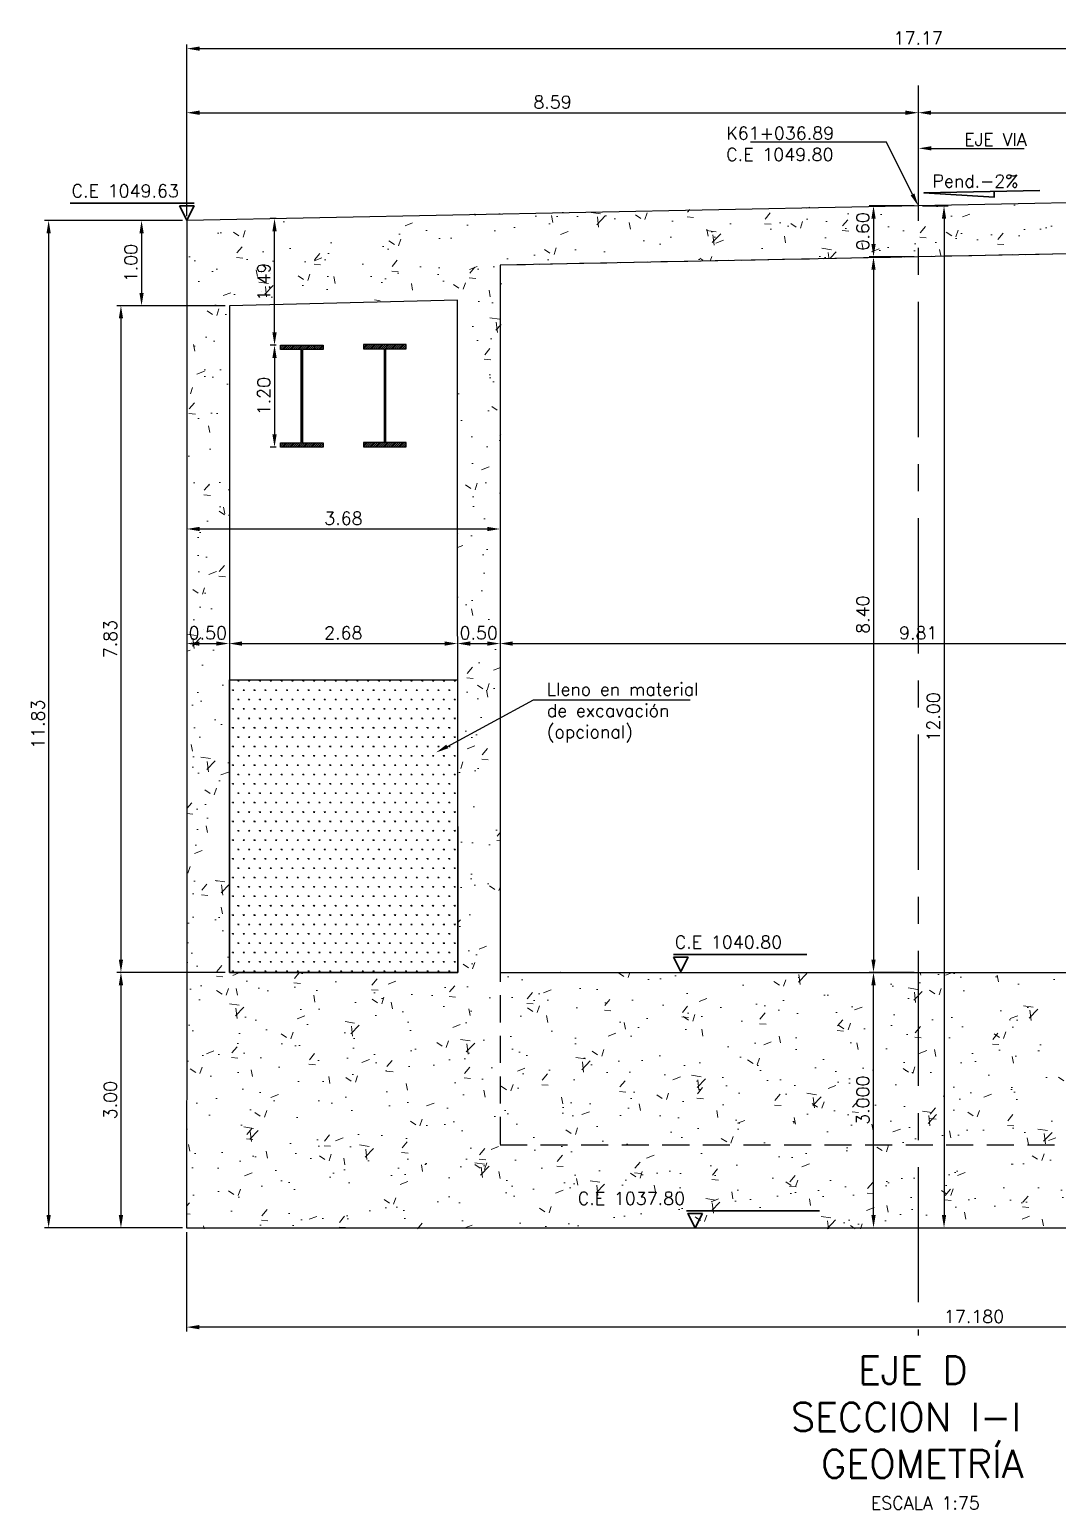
# Model space of a CAD drawing. Header units: metres. Extents: x 1080594 to 1081411, y 976871 to 977162.
# Drawn here: x 1081088.42 to 1081100.49, y 977059.51 to 977076.88 of the extents above; entities that cross this region are included whole.
import ezdxf
from ezdxf import colors
from ezdxf.entities.mleader import LeaderData, LeaderLine
from ezdxf.math import Vec2, Vec3

# ---------------------------------------------------------------- set-up
doc = ezdxf.new("R2010")
doc.units = ezdxf.units.M
doc.header["$LTSCALE"] = 25.4
doc.linetypes.add('CENTER', pattern=[2, 1.25, -0.25, 0.25, -0.25])
doc.linetypes.add('HIDDEN', pattern=[0.375, 0.25, -0.125])
for name, color, linetype in [('CONTRAPESO', 3, 'Continuous'), ('DIMCONTRAPESO', 1, 'Continuous'), ('EJE VIA', 10, 'CENTER'), ('PERFIL MET', 37, 'Continuous'), ('PROY', 9, 'HIDDEN'), ('REGL175', 7, 'Continuous'), ('SOLIDOS', 9, 'Continuous')]:
    doc.layers.add(name, color=color, linetype=linetype)
for name, color, linetype, lineweight in [('COTA', 1, 'Continuous', 30), ('COTACIM', 20, 'Continuous', 5), ('SOLIDOREFCONT', 254, 'Continuous', 5)]:
    doc.layers.add(name, color=color, linetype=linetype, lineweight=lineweight)
doc.styles.add('romans', font='romans.shx')
doc.dimstyles.new('Copy 75', dxfattribs={"dimtxt": 0.15, "dimasz": 0.15, "dimexe": 0.05, "dimexo": 0.05, "dimgap": 0.05, "dimtad": 1, "dimzin": 0, "dimdsep": 46, "dimtxsty": 'romans', "dimcen": 0.002, "dimclrd": 1, "dimclre": 1, "dimclrt": 3, "dimadec": 4, "dimazin": 0, "dimtfac": 1, "dimtofl": 0, "dimtmove": 1, "dimatfit": 3, "dimfxl": 1, "dimtolj": 1, "dimtzin": 0, "dimarcsym": 1})

# ---------------------------------------------------------------- blocks, each defined once
blk = doc.blocks.new('*D723')
at = {"layer": 'COTA', "color": 1, "lineweight": -2, "transparency": 16777216}
for p, q in [((1081098.804037377, 977074.8120711164), (1081098.278559812, 977074.8120711164)), ((1081098.328559812, 977074.6620711164), (1081098.328559812, 977074.3637352969)), ((1081098.804039232, 977074.2137352969), (1081098.278559812, 977074.2137352969))]:
    blk.add_line(p, q, dxfattribs=at)
at = {"layer": 'COTA', "color": 1, "transparency": 16777216}
for points in [[(1081098.303559812, 977074.6620711164), (1081098.353559812, 977074.6620711164), (1081098.328559812, 977074.8120711164)], [(1081098.303559812, 977074.3637352969), (1081098.353559812, 977074.3637352969), (1081098.328559812, 977074.2137352969)]]:
    blk.add_solid(points, dxfattribs=at)
at = {"layer": 'Defpoints', "color": 0, "transparency": 16777216}
for p in [(1081098.854037378, 977074.8120711164), (1081098.328559812, 977074.2137352969), (1081098.854039232, 977074.2137352969)]:
    blk.add_point(p, dxfattribs=at)
at = {"layer": 'COTA', "color": 3, "transparency": 16777216, "insert": (1081098.203559812, 977074.5129032066), "char_height": 0.15, "attachment_point": 5, "rotation": 90, "style": 'romans'}
blk.add_mtext('\\A1;0.60', dxfattribs=at)
blk = doc.blocks.new('*D710')
at = {"layer": 'COTA', "color": 1, "lineweight": -2, "transparency": 16777216}
for p, q in [((1081090.267493849, 977074.6920711199), (1081090.267493849, 977076.7084104314)), ((1081090.417493849, 977076.6584104314), (1081107.290602751, 977076.6584104314)), ((1081107.440602751, 977075.0338024239), (1081107.440602751, 977076.7084104314))]:
    blk.add_line(p, q, dxfattribs=at)
at = {"layer": 'COTA', "color": 1, "transparency": 16777216}
for points in [[(1081090.417493849, 977076.6834104314), (1081090.417493849, 977076.6334104313), (1081090.267493849, 977076.6584104314)], [(1081107.290602751, 977076.6834104314), (1081107.290602751, 977076.6334104313), (1081107.440602751, 977076.6584104314)]]:
    blk.add_solid(points, dxfattribs=at)
at = {"layer": 'Defpoints', "color": 0, "transparency": 16777216}
for p in [(1081107.440602751, 977076.6584104314), (1081107.440602751, 977074.9838024238), (1081090.267493849, 977074.6420711199)]:
    blk.add_point(p, dxfattribs=at)
at = {"layer": 'COTA', "color": 3, "transparency": 16777216, "insert": (1081098.8540483, 977076.7834104314), "char_height": 0.15, "attachment_point": 5, "style": 'romans'}
blk.add_mtext('\\A1;17.17', dxfattribs=at)
blk = doc.blocks.new('*D711')
at = {"layer": 'COTA', "color": 1, "lineweight": -2, "transparency": 16777216}
blk.add_line((1081090.414162893, 977069.6729605334), (1081090.614184708, 977069.6729605334), dxfattribs=at)
at = {"layer": 'COTA', "color": 1, "transparency": 16777216}
for points in [[(1081090.414162893, 977069.6979605334), (1081090.414162893, 977069.6479605334), (1081090.264162893, 977069.6729605334)], [(1081090.614184708, 977069.6979605334), (1081090.614184708, 977069.6479605334), (1081090.764184708, 977069.6729605334)]]:
    blk.add_solid(points, dxfattribs=at)
at = {"layer": 'Defpoints', "color": 0, "transparency": 16777216}
for p in [(1081090.264162893, 977069.6729605334), (1081090.764184708, 977069.6729605334), (1081090.764184708, 977069.6729605334)]:
    blk.add_point(p, dxfattribs=at)
at = {"layer": 'COTA', "color": 3, "transparency": 16777216, "insert": (1081090.5141738, 977069.7979605334), "char_height": 0.15, "attachment_point": 5, "style": 'romans'}
blk.add_mtext('\\A1;0.50', dxfattribs=at)
blk = doc.blocks.new('*D712')
at = {"layer": 'COTA', "color": 1, "lineweight": -2, "transparency": 16777216}
for p, q in [((1081090.914184707, 977069.6729197558), (1081093.294149376, 977069.6729197558)), ((1081090.764184708, 977069.6229605334), (1081090.764184708, 977069.6229197558))]:
    blk.add_line(p, q, dxfattribs=at)
at = {"layer": 'COTA', "color": 1, "transparency": 16777216}
for points in [[(1081090.914184707, 977069.6979197558), (1081090.914184707, 977069.6479197558), (1081090.764184708, 977069.6729197558)], [(1081093.294149376, 977069.6979197558), (1081093.294149376, 977069.6479197558), (1081093.444149376, 977069.6729197558)]]:
    blk.add_solid(points, dxfattribs=at)
at = {"layer": 'Defpoints', "color": 0, "transparency": 16777216}
for p in [(1081090.764184708, 977069.6729605334), (1081093.444149376, 977069.6729197558), (1081093.444149376, 977069.6729197558)]:
    blk.add_point(p, dxfattribs=at)
at = {"layer": 'COTA', "color": 3, "transparency": 16777216, "insert": (1081092.104167042, 977069.7979197558), "char_height": 0.15, "attachment_point": 5, "style": 'romans'}
blk.add_mtext('\\A1;2.68', dxfattribs=at)
blk = doc.blocks.new('*D713')
at = {"layer": 'COTA', "color": 1, "lineweight": -2, "transparency": 16777216}
blk.add_line((1081093.594149376, 977069.6729197558), (1081093.794171191, 977069.6729197558), dxfattribs=at)
at = {"layer": 'COTA', "color": 1, "transparency": 16777216}
for points in [[(1081093.594149376, 977069.6979197558), (1081093.594149376, 977069.6479197558), (1081093.444149376, 977069.6729197558)], [(1081093.794171191, 977069.6979197558), (1081093.794171191, 977069.6479197558), (1081093.94417119, 977069.6729197558)]]:
    blk.add_solid(points, dxfattribs=at)
at = {"layer": 'Defpoints', "color": 0, "transparency": 16777216}
for p in [(1081093.444149376, 977069.6729197558), (1081093.94417119, 977069.6729197558), (1081093.94417119, 977069.6729197558)]:
    blk.add_point(p, dxfattribs=at)
at = {"layer": 'COTA', "color": 3, "transparency": 16777216, "insert": (1081093.694160283, 977069.7979197558), "char_height": 0.15, "attachment_point": 5, "style": 'romans'}
blk.add_mtext('\\A1;0.50', dxfattribs=at)
blk = doc.blocks.new('*D714')
at = {"layer": 'COTA', "color": 1, "lineweight": -2, "transparency": 16777216}
for p, q in [((1081094.09417119, 977069.6727954721), (1081103.614147855, 977069.6727954721)), ((1081093.94417119, 977069.6229197558), (1081093.94417119, 977069.622795472))]:
    blk.add_line(p, q, dxfattribs=at)
at = {"layer": 'COTA', "color": 1, "transparency": 16777216}
for points in [[(1081094.09417119, 977069.6977954721), (1081094.09417119, 977069.6477954721), (1081093.94417119, 977069.6727954721)], [(1081103.614147855, 977069.6977954721), (1081103.614147855, 977069.6477954721), (1081103.764147855, 977069.6727954721)]]:
    blk.add_solid(points, dxfattribs=at)
at = {"layer": 'Defpoints', "color": 0, "transparency": 16777216}
for p in [(1081093.94417119, 977069.6729197558), (1081103.764147855, 977069.6727954721), (1081103.764147855, 977069.6727954721)]:
    blk.add_point(p, dxfattribs=at)
at = {"layer": 'COTA', "color": 3, "transparency": 16777216, "insert": (1081098.854159523, 977069.7977954721), "char_height": 0.15, "attachment_point": 5, "style": 'romans'}
blk.add_mtext('\\A1;9.81', dxfattribs=at)
blk = doc.blocks.new('*D724')
at = {"layer": 'COTA', "color": 1, "lineweight": -2, "transparency": 16777216}
for p, q in [((1081090.264037377, 977062.7620196694), (1081090.264037377, 977061.5966017533)), ((1081107.444037377, 977062.7620196694), (1081107.444037377, 977061.5966017533)), ((1081107.294037377, 977061.6466017533), (1081090.414037377, 977061.6466017533))]:
    blk.add_line(p, q, dxfattribs=at)
at = {"layer": 'COTA', "color": 1, "transparency": 16777216}
for points in [[(1081090.414037377, 977061.6716017533), (1081090.414037377, 977061.6216017533), (1081090.264037377, 977061.6466017533)], [(1081107.294037377, 977061.6716017533), (1081107.294037377, 977061.6216017533), (1081107.444037377, 977061.6466017533)]]:
    blk.add_solid(points, dxfattribs=at)
at = {"layer": 'Defpoints', "color": 0, "transparency": 16777216}
for p in [(1081090.264037377, 977062.8120196695), (1081107.444037377, 977062.8120196695), (1081090.264037377, 977061.6466017533)]:
    blk.add_point(p, dxfattribs=at)
at = {"layer": 'COTA', "color": 3, "transparency": 16777216, "insert": (1081099.508934862, 977061.7716017533), "char_height": 0.15, "attachment_point": 5, "style": 'romans'}
blk.add_mtext('\\A1;17.180', dxfattribs=at)
blk = doc.blocks.new('*D718')
at = {"layer": 'Defpoints', "color": 0, "transparency": 16777216}
for p in [(1081098.854039232, 977075.9057991611), (1081098.854039232, 977075.9057991611), (1081090.267493849, 977074.6420711199)]:
    blk.add_point(p, dxfattribs=at)
at = {"layer": 'DIMCONTRAPESO', "color": 1, "lineweight": -2, "transparency": 16777216}
for p, q in [((1081090.267493849, 977074.6920711199), (1081090.267493849, 977075.9557991611)), ((1081090.417493849, 977075.9057991611), (1081098.704039232, 977075.9057991611))]:
    blk.add_line(p, q, dxfattribs=at)
at = {"layer": 'DIMCONTRAPESO', "color": 1, "transparency": 16777216}
for points in [[(1081090.417493849, 977075.9307991611), (1081090.417493849, 977075.880799161), (1081090.267493849, 977075.9057991611)], [(1081098.704039232, 977075.9307991611), (1081098.704039232, 977075.880799161), (1081098.854039232, 977075.9057991611)]]:
    blk.add_solid(points, dxfattribs=at)
at = {"layer": 'DIMCONTRAPESO', "color": 3, "transparency": 16777216, "insert": (1081094.560766541, 977076.0307991611), "char_height": 0.15, "attachment_point": 5, "style": 'romans'}
blk.add_mtext('\\A1;8.59', dxfattribs=at)
blk = doc.blocks.new('*D719')
at = {"layer": 'Defpoints', "color": 0, "transparency": 16777216}
for p in [(1081098.854039232, 977075.9057991611), (1081107.440602751, 977075.9057991611), (1081107.440602751, 977074.9838024238)]:
    blk.add_point(p, dxfattribs=at)
at = {"layer": 'DIMCONTRAPESO', "color": 1, "lineweight": -2, "transparency": 16777216}
for p, q in [((1081099.004039232, 977075.9057991611), (1081107.290602751, 977075.9057991611)), ((1081107.440602751, 977075.0338024239), (1081107.440602751, 977075.9557991611))]:
    blk.add_line(p, q, dxfattribs=at)
at = {"layer": 'DIMCONTRAPESO', "color": 1, "transparency": 16777216}
for points in [[(1081099.004039232, 977075.9307991611), (1081099.004039232, 977075.880799161), (1081098.854039232, 977075.9057991611)], [(1081107.290602751, 977075.9307991611), (1081107.290602751, 977075.880799161), (1081107.440602751, 977075.9057991611)]]:
    blk.add_solid(points, dxfattribs=at)
at = {"layer": 'DIMCONTRAPESO', "color": 3, "transparency": 16777216, "insert": (1081103.147320992, 977076.0307991611), "char_height": 0.15, "attachment_point": 5, "style": 'romans'}
blk.add_mtext('\\A1;8.59', dxfattribs=at)
blk = doc.blocks.new('*D721')
at = {"layer": 'COTA', "color": 1, "lineweight": -2, "transparency": 16777216}
for p, q in [((1081090.267497331, 977071.0656460415), (1081090.267497331, 977071.0683403681)), ((1081090.417497331, 977071.018340368), (1081093.794050286, 977071.018340368))]:
    blk.add_line(p, q, dxfattribs=at)
at = {"layer": 'COTA', "color": 1, "transparency": 16777216}
for points in [[(1081090.417497331, 977071.0433403681), (1081090.417497331, 977070.993340368), (1081090.267497331, 977071.018340368)], [(1081093.794050286, 977071.0433403681), (1081093.794050286, 977070.993340368), (1081093.944050286, 977071.018340368)]]:
    blk.add_solid(points, dxfattribs=at)
at = {"layer": 'Defpoints', "color": 0, "transparency": 16777216}
for p in [(1081090.267497331, 977071.0156460415), (1081093.944050286, 977071.018340368), (1081093.944050286, 977071.018340368)]:
    blk.add_point(p, dxfattribs=at)
at = {"layer": 'COTA', "color": 3, "transparency": 16777216, "insert": (1081092.105773808, 977071.143340368), "char_height": 0.15, "attachment_point": 5, "style": 'romans'}
blk.add_mtext('\\A1;3.68', dxfattribs=at)
blk = doc.blocks.new('*D705')
at = {"layer": 'COTA', "color": 1, "lineweight": -2, "transparency": 16777216}
for p, q in [((1081091.317637502, 977073.1778086161), (1081091.247157759, 977073.1778086161)), ((1081091.297157759, 977073.027808616), (1081091.297157759, 977072.1277049842)), ((1081091.317637502, 977071.9777049841), (1081091.247157759, 977071.9777049841))]:
    blk.add_line(p, q, dxfattribs=at)
at = {"layer": 'COTA', "color": 1, "transparency": 16777216}
for points in [[(1081091.272157759, 977073.027808616), (1081091.322157759, 977073.027808616), (1081091.297157759, 977073.1778086161)], [(1081091.272157759, 977072.1277049842), (1081091.322157759, 977072.1277049842), (1081091.297157759, 977071.9777049841)]]:
    blk.add_solid(points, dxfattribs=at)
at = {"layer": 'Defpoints', "color": 0, "transparency": 16777216}
for p in [(1081091.367637502, 977073.1778086161), (1081091.297157759, 977071.9777049841), (1081091.367637502, 977071.9777049841)]:
    blk.add_point(p, dxfattribs=at)
at = {"layer": 'COTA', "color": 3, "transparency": 16777216, "insert": (1081091.172157759, 977072.5777568002), "char_height": 0.15, "attachment_point": 5, "rotation": 90, "style": 'romans'}
blk.add_mtext('\\A1;1.20', dxfattribs=at)
blk = doc.blocks.new('*D706')
at = {"layer": 'COTA', "color": 1, "lineweight": -2, "transparency": 16777216}
for p, q in [((1081091.317637502, 977074.6640739929), (1081091.247157759, 977074.6640739929)), ((1081091.297157759, 977073.3278086161), (1081091.297157759, 977074.5140739928)), ((1081091.317637502, 977073.1778086161), (1081091.247157759, 977073.1778086161))]:
    blk.add_line(p, q, dxfattribs=at)
at = {"layer": 'COTA', "color": 1, "transparency": 16777216}
for points in [[(1081091.272157759, 977074.5140739928), (1081091.322157759, 977074.5140739928), (1081091.297157759, 977074.6640739929)], [(1081091.272157759, 977073.3278086161), (1081091.322157759, 977073.3278086161), (1081091.297157759, 977073.1778086161)]]:
    blk.add_solid(points, dxfattribs=at)
at = {"layer": 'Defpoints', "color": 0, "transparency": 16777216}
for p in [(1081091.297157759, 977074.6640739929), (1081091.367637502, 977074.6640739929), (1081091.367637502, 977073.1778086161)]:
    blk.add_point(p, dxfattribs=at)
at = {"layer": 'COTA', "color": 3, "transparency": 16777216, "insert": (1081091.172157759, 977073.9209413045), "char_height": 0.15, "attachment_point": 5, "rotation": 90, "style": 'romans'}
blk.add_mtext('\\A1;1.49', dxfattribs=at)
blk = doc.blocks.new('*D722')
at = {"layer": 'Defpoints', "color": 0, "transparency": 16777216}
for p in [(1081098.328581658, 977065.8117505804), (1081098.328581658, 977065.8117505804), (1081098.328581658, 977062.8120196695)]:
    blk.add_point(p, dxfattribs=at)
at = {"layer": 'DIMCONTRAPESO', "color": 1, "lineweight": -2, "transparency": 16777216}
blk.add_line((1081098.328581658, 977062.9620196695), (1081098.328581658, 977065.6617505804), dxfattribs=at)
at = {"layer": 'DIMCONTRAPESO', "color": 1, "transparency": 16777216}
for points in [[(1081098.303581658, 977065.6617505804), (1081098.353581658, 977065.6617505804), (1081098.328581658, 977065.8117505804)], [(1081098.303581658, 977062.9620196695), (1081098.353581658, 977062.9620196695), (1081098.328581658, 977062.8120196695)]]:
    blk.add_solid(points, dxfattribs=at)
at = {"layer": 'DIMCONTRAPESO', "color": 3, "transparency": 16777216, "insert": (1081098.203581658, 977064.3118851251), "char_height": 0.15, "attachment_point": 5, "rotation": 90, "style": 'romans'}
blk.add_mtext('\\A1;3.000', dxfattribs=at)
blk = doc.blocks.new('*D709')
at = {"layer": 'COTA', "color": 1, "lineweight": -2, "transparency": 16777216}
for p, q in [((1081098.804039233, 977074.21268204), (1081098.278581659, 977074.21268204)), ((1081098.328581659, 977074.0626820399), (1081098.328581659, 977065.9617505809)), ((1081098.804039233, 977065.8117505809), (1081098.278581659, 977065.8117505809))]:
    blk.add_line(p, q, dxfattribs=at)
at = {"layer": 'COTA', "color": 1, "transparency": 16777216}
for points in [[(1081098.303581659, 977074.0626820399), (1081098.353581659, 977074.0626820399), (1081098.328581659, 977074.21268204)], [(1081098.303581659, 977065.9617505809), (1081098.353581659, 977065.9617505809), (1081098.328581659, 977065.8117505809)]]:
    blk.add_solid(points, dxfattribs=at)
at = {"layer": 'Defpoints', "color": 0, "transparency": 16777216}
for p in [(1081098.854039233, 977074.21268204), (1081098.328581659, 977065.8117505809), (1081098.854039233, 977065.8117505809)]:
    blk.add_point(p, dxfattribs=at)
at = {"layer": 'COTA', "color": 3, "transparency": 16777216, "insert": (1081098.203581659, 977070.0122163099), "char_height": 0.15, "attachment_point": 5, "rotation": 90, "style": 'romans'}
blk.add_mtext('\\A1;8.40', dxfattribs=at)
blk = doc.blocks.new('*D751')
at = {"layer": 'COTA', "color": 1, "lineweight": -2, "transparency": 16777216}
for p, q in [((1081098.904039232, 977074.8120711535), (1081099.206435062, 977074.8120711535)), ((1081099.156435062, 977074.6620711535), (1081099.156435062, 977062.9620196695)), ((1081098.904039232, 977062.8120196695), (1081099.206435062, 977062.8120196695))]:
    blk.add_line(p, q, dxfattribs=at)
at = {"layer": 'COTA', "color": 1, "transparency": 16777216}
for points in [[(1081099.131435063, 977074.6620711535), (1081099.181435062, 977074.6620711535), (1081099.156435062, 977074.8120711535)], [(1081099.131435063, 977062.9620196695), (1081099.181435062, 977062.9620196695), (1081099.156435062, 977062.8120196695)]]:
    blk.add_solid(points, dxfattribs=at)
at = {"layer": 'Defpoints', "color": 0, "transparency": 16777216}
for p in [(1081098.854039232, 977074.8120711535), (1081098.854039232, 977062.8120196695), (1081099.156435062, 977062.8120196695)]:
    blk.add_point(p, dxfattribs=at)
at = {"layer": 'COTA', "color": 3, "transparency": 16777216, "insert": (1081099.031435062, 977068.8120454116), "char_height": 0.15, "attachment_point": 5, "rotation": 90, "style": 'romans'}
blk.add_mtext('\\A1;12.00', dxfattribs=at)
blk = doc.blocks.new('*D752')
at = {"layer": 'COTA', "color": 1, "lineweight": -2, "transparency": 16777216}
for p, q in [((1081090.217472004, 977074.6403398095), (1081088.595518045, 977074.6403398095)), ((1081088.645518045, 977074.4903398094), (1081088.645518045, 977062.9620196699)), ((1081090.21749385, 977062.8120196699), (1081088.595518045, 977062.8120196699))]:
    blk.add_line(p, q, dxfattribs=at)
at = {"layer": 'COTA', "color": 1, "transparency": 16777216}
for points in [[(1081088.620518045, 977074.4903398094), (1081088.670518045, 977074.4903398094), (1081088.645518045, 977074.6403398095)], [(1081088.620518045, 977062.9620196699), (1081088.670518045, 977062.9620196699), (1081088.645518045, 977062.8120196699)]]:
    blk.add_solid(points, dxfattribs=at)
at = {"layer": 'Defpoints', "color": 0, "transparency": 16777216}
for p in [(1081090.267472004, 977074.6403398095), (1081088.645518045, 977062.8120196699), (1081090.26749385, 977062.8120196699)]:
    blk.add_point(p, dxfattribs=at)
at = {"layer": 'COTA', "color": 3, "transparency": 16777216, "insert": (1081088.520518045, 977068.7261797391), "char_height": 0.15, "attachment_point": 5, "rotation": 90, "style": 'romans'}
blk.add_mtext('\\A1;11.83', dxfattribs=at)
blk = doc.blocks.new('*D753')
at = {"layer": 'COTA', "color": 1, "lineweight": -2, "transparency": 16777216}
for p, q in [((1081090.214899655, 977074.640288362), (1081089.686415677, 977074.640288362)), ((1081089.736415677, 977074.490288362), (1081089.736415677, 977073.7898672214)), ((1081090.717297927, 977073.6398672214), (1081089.686415677, 977073.6398672214))]:
    blk.add_line(p, q, dxfattribs=at)
at = {"layer": 'COTA', "color": 1, "transparency": 16777216}
for points in [[(1081089.711415677, 977074.490288362), (1081089.761415677, 977074.490288362), (1081089.736415677, 977074.640288362)], [(1081089.711415677, 977073.7898672214), (1081089.761415677, 977073.7898672214), (1081089.736415677, 977073.6398672214)]]:
    blk.add_solid(points, dxfattribs=at)
at = {"layer": 'Defpoints', "color": 0, "transparency": 16777216}
for p in [(1081090.264899655, 977074.640288362), (1081089.736415677, 977073.6398672214), (1081090.767297927, 977073.6398672214)]:
    blk.add_point(p, dxfattribs=at)
at = {"layer": 'COTA', "color": 3, "transparency": 16777216, "insert": (1081089.611415677, 977074.1400777918), "char_height": 0.15, "attachment_point": 5, "rotation": 90, "style": 'romans'}
blk.add_mtext('\\A1;1.00', dxfattribs=at)
blk = doc.blocks.new('*D754')
at = {"layer": 'COTA', "color": 1, "lineweight": -2, "transparency": 16777216}
for p, q in [((1081090.217474279, 977073.6398672218), (1081089.444434966, 977073.6398672218)), ((1081089.494434966, 977073.4898672218), (1081089.494434966, 977065.961750581)), ((1081090.71749385, 977065.811750581), (1081089.444434966, 977065.811750581))]:
    blk.add_line(p, q, dxfattribs=at)
at = {"layer": 'COTA', "color": 1, "transparency": 16777216}
for points in [[(1081089.469434966, 977073.4898672218), (1081089.519434966, 977073.4898672218), (1081089.494434966, 977073.6398672218)], [(1081089.469434966, 977065.961750581), (1081089.519434966, 977065.961750581), (1081089.494434966, 977065.811750581)]]:
    blk.add_solid(points, dxfattribs=at)
at = {"layer": 'Defpoints', "color": 0, "transparency": 16777216}
for p in [(1081090.267474279, 977073.6398672218), (1081089.494434966, 977065.811750581), (1081090.76749385, 977065.811750581)]:
    blk.add_point(p, dxfattribs=at)
at = {"layer": 'COTA', "color": 3, "transparency": 16777216, "insert": (1081089.369434966, 977069.7258089009), "char_height": 0.15, "attachment_point": 5, "rotation": 90, "style": 'romans'}
blk.add_mtext('\\A1;7.83', dxfattribs=at)
blk = doc.blocks.new('*D755')
at = {"layer": 'COTA', "color": 1, "lineweight": -2, "transparency": 16777216}
for p, q in [((1081090.717493849, 977065.8117505806), (1081089.444434965, 977065.8117505806)), ((1081089.494434965, 977065.6617505805), (1081089.494434965, 977062.9620196695)), ((1081090.214037377, 977062.8120196695), (1081089.444434965, 977062.8120196695))]:
    blk.add_line(p, q, dxfattribs=at)
at = {"layer": 'COTA', "color": 1, "transparency": 16777216}
for points in [[(1081089.469434965, 977065.6617505805), (1081089.519434965, 977065.6617505805), (1081089.494434965, 977065.8117505806)], [(1081089.469434965, 977062.9620196695), (1081089.519434965, 977062.9620196695), (1081089.494434965, 977062.8120196695)]]:
    blk.add_solid(points, dxfattribs=at)
at = {"layer": 'Defpoints', "color": 0, "transparency": 16777216}
for p in [(1081090.767493849, 977065.8117505806), (1081089.494434965, 977062.8120196695), (1081090.264037377, 977062.8120196695)]:
    blk.add_point(p, dxfattribs=at)
at = {"layer": 'COTA', "color": 3, "transparency": 16777216, "insert": (1081089.369434965, 977064.3118851251), "char_height": 0.15, "attachment_point": 5, "rotation": 90, "style": 'romans'}
blk.add_mtext('\\A1;3.00', dxfattribs=at)

msp = doc.modelspace()

# ---------------------------------------------------------------- hatches: boundary and pattern name
at = {"layer": 'PERFIL MET'}
h = msp.add_hatch(dxfattribs=at)
h.set_pattern_fill('ANSI31', color=256, scale=0.005)
h.set_pattern_definition([(45, (423.2621290481184, -52.66213363292627), (-0.01122532015133644, 0.01122532015133644), [])])
h.paths.add_polyline_path([(1081091.627162502, 977073.1269049841), (1081091.627162502, 977072.0285049841), (1081091.867637502, 977072.0285049841), (1081091.867637502, 977071.9777049841), (1081091.367637502, 977071.9777049841), (1081091.367637502, 977072.0285049841), (1081091.608112502, 977072.0285049841), (1081091.608112502, 977073.1269049841), (1081091.367637502, 977073.1269049841), (1081091.367637502, 977073.1777049841), (1081091.867637502, 977073.1777049841), (1081091.867637502, 977073.1269049841)])
h = msp.add_hatch(dxfattribs=at)
h.set_pattern_fill('ANSI31', color=256, scale=0.005)
h.set_pattern_definition([(45, (423.2621290481184, -52.65676413977053), (-0.01122532015133644, 0.01122532015133644), [])])
h.paths.add_polyline_path([(1081092.583124679, 977073.1322744773), (1081092.583124679, 977072.0338744773), (1081092.342649679, 977072.0338744773), (1081092.342649679, 977071.9830744773), (1081092.842649679, 977071.9830744773), (1081092.842649679, 977072.0338744773), (1081092.602174679, 977072.0338744773), (1081092.602174679, 977073.1322744773), (1081092.842649679, 977073.1322744773), (1081092.842649679, 977073.1830744772), (1081092.342649679, 977073.1830744772), (1081092.342649679, 977073.1322744773)])
at = {"layer": 'SOLIDOREFCONT', "true_color": 0x5b5b5b, "transparency": 33554546}
h = msp.add_hatch(dxfattribs=at)
h.set_pattern_fill('AR-CONC', color=251, scale=0.005)
h.set_pattern_definition([(49.99999999999999, (307.6941486909054, 0.4456799009349197), (0.91092334498002, -0.07969542769451543), [0.09525, -1.04775]), (355, (307.6941486909054, 0.4456799009349197), (-0.1762171071248467, 0.9552842261951757), [0.0762, -0.83820292085]), (100.4514447, (307.7700587259606, 0.4390386334853247), (0.7347062354517664, 0.8755887595609755), [0.08095004399999998, -0.8904512229999998]), (46.18420000000002, (307.6941486909054, 0.6996799008920789), (1.35539520446065, -0.2102116396636357), [0.1428749999999998, -1.571624999999998]), (96.63555760999992, (307.8070981909987, 0.6821624009171501), (1.187020670257515, 1.237130622988608), [0.1214251157, -1.3356780408]), (351.1841511700001, (307.6941486909054, 0.6996799008920789), (1.187020670324885, 1.237130622927663), [0.11429983535, -1.2572986596]), (21, (307.8211486910004, 0.6361799009609967), (0.7580719563456624, -0.5113259909354381), [0.09525, -1.04775]), (326.0000000000001, (307.8211486910004, 0.6361799009609967), (0.3090101417382354, 0.9209398306115963), [0.0762, -0.8382]), (71.45144499999999, (307.8843213538639, 0.5935694014187902), (1.067082096393581, 0.4096138444295262), [0.08095004400000001, -0.8904496879999999]), (37.50000000000001, (307.6941486909054, 0.4456799009349197), (0.01544301625295908, 0.4227751943657655), [0, -0.82804, 0, -0.8509000000000001, 0, -0.8413750000000001]), (7.499999999999999, (307.6941486909054, 0.4456799009349197), (0.3340983125515287, 0.5009028740905975), [0, -0.48514, 0, -0.80899, 0, -0.320675]), (327.5, (307.4109386908822, 0.4456799009349197), (0.677952975834357, -0.02864371996336722), [0, -0.3175, 0, -0.9906, 0, -1.31445]), (317.5, (307.28393869102, 0.4456799009349197), (0.7406459069300902, 0.1271324551666652), [0, -0.41275, 0, -0.65786, 0, -0.93345])])
h.paths.add_polyline_path([(1081107.447493849, 977066.2060196729), (1081107.452333502, 977074.9940370389), (1081090.279202754, 977074.6505744241), (1081090.267493849, 977066.2060196729), (1081090.267493849, 977062.8027505805), (1081107.447493849, 977062.8027505805)])
h.paths.add_polyline_path([(1081104.267493822, 977065.8027505805), (1081104.261900086, 977073.9417592646), (1081106.940881069, 977073.9953388842), (1081106.94505631, 977069.2464878432), (1081106.947004605, 977069.246488043), (1081106.947441219, 977066.2060196729), (1081106.947441274, 977066.2060196729), (1081106.946285808, 977065.802887871), (1081104.268649261, 977065.8026132899), (1081104.267493822, 977065.8027505805), (1081106.947441191, 977065.8027505804), (1081106.947004605, 977069.246488043), (1081106.94505631, 977069.2464878432), (1081106.947441247, 977065.8027505804)], flags=16)
h.paths.add_polyline_path([(1081103.767410322, 977065.8027505805), (1081103.056132693, 977065.8027505805), (1081103.056132693, 977065.8117505804), (1081094.658855005, 977065.8117505804), (1081094.658855005, 977065.8027505805), (1081093.946759343, 977065.8027505805), (1081093.957699138, 977074.1257552375), (1081103.779053671, 977074.3221823282)], flags=16)
h.paths.add_polyline_path([(1081093.447441247, 977065.8027505804), (1081090.767493822, 977065.8027505805), (1081090.767419763, 977069.2462132621), (1081090.767297927, 977073.6618672214), (1081093.44627891, 977073.7154468411)], flags=16)
at = {"layer": 'SOLIDOS'}
h = msp.add_hatch(dxfattribs=at)
h.set_pattern_fill('SWAMP', color=252, scale=0.005)
h.set_pattern_definition([(0, (0, 0.6299485530471429), (0.0635, 0.109985226181), [0.015875, -0.111125]), (90, (0.0079375, 0.6299485530471429), (-0.06349999999999999, 0.109985226181), [0.0079375, -0.212032952362]), (90, (0.009921875, 0.6299485530471429), (-0.06349999999999999, 0.109985226181), [0.006350000000000001, -0.213620452362]), (90, (0.005953125, 0.6299485530471429), (-0.06349999999999999, 0.109985226181), [0.006350000000000001, -0.213620452362]), (59.99999999999999, (0.01190625, 0.6299485530471429), (-0.06349999991372332, 0.1099852262308119), [0.00508, -0.12192]), (120, (0.00396875, 0.6299485530471429), (-0.1269999999137233, 4.981188794772607e-11), [0.005079999999999998, -0.12192])])
h.paths.add_polyline_path([(1081093.444985774, 977069.2464877566), (1081090.769987682, 977069.2464854872), (1081090.769987681, 977065.8027579113), (1081093.444985774, 977065.8027432496)])

# ---------------------------------------------------------------- linework, layer by layer
at = {"layer": 'CONTRAPESO'}
for points in [[(1081107.440602751, 977074.9838024238), (1081090.267472004, 977074.640339809), (1081090.267493849, 977065.8117505804), (1081090.267493849, 977065.8117505804), (1081090.264037377, 977062.8120196695), (1081107.444037377, 977062.8120196695), (1081107.447493849, 977065.8117505804), (1081107.447493849, 977065.8117505804)], [(1081090.767419763, 977069.2462132621), (1081093.447004605, 977069.246488043), (1081093.447441219, 977065.8117505804), (1081090.767493849, 977065.8117505806)]]:
    msp.add_lwpolyline(points, close=True, dxfattribs=at)
for points in [[(1081103.056132693, 977065.8117505804), (1081103.056132693, 977065.8117505804), (1081103.767410322, 977065.8117505804), (1081103.76737937, 977074.3119488423), (1081093.946024837, 977074.1155217516), (1081093.946759343, 977065.8117505804), (1081094.658855005, 977065.8117505804), (1081094.655398533, 977065.8117505804), (1081103.052676221, 977065.8117505804)], [(1081093.447441274, 977065.8117505804), (1081093.44627891, 977073.7054468411), (1081090.767297927, 977073.6398672214), (1081090.767493849, 977065.8117505806), (1081093.447441274, 977065.8117505804), (1081093.447441274, 977065.8117505804)]]:
    msp.add_lwpolyline(points, dxfattribs=at)
at = {"layer": 'COTA'}
msp.add_lwpolyline([(1081100.281976513, 977074.9916671996), (1081098.920587016, 977074.964376181), (1081099.745153224, 977074.9161513099), (1081099.743855648, 977074.9808797897)], dxfattribs=at)
at = {"layer": 'COTA', "color": 2}
for points in [[(1081088.896495724, 977074.8423918554), (1081090.352697567, 977074.8423918554)], [(1081095.980590699, 977066.0218279613), (1081097.544045465, 977066.0218279613)], [(1081097.693160483, 977063.0123540167), (1081096.133947211, 977063.0123540167)]]:
    msp.add_lwpolyline(points, dxfattribs=at)
for points in [[(1081090.180605385, 977074.8111148379), (1081090.352704457, 977074.8111148379), (1081090.266654921, 977074.6437032761), (1081090.266654921, 977074.6437032761)], [(1081095.980590699, 977065.9905509438), (1081096.152689771, 977065.9905509438), (1081096.066640235, 977065.823139382), (1081096.066640235, 977065.823139382)], [(1081096.321321688, 977062.9810769991), (1081096.149222616, 977062.9810769991), (1081096.235272152, 977062.8136654373), (1081096.235272152, 977062.8136654373)]]:
    msp.add_lwpolyline(points, close=True, dxfattribs=at)
at = {"layer": 'EJE VIA', "ltscale": 0.05}
msp.add_lwpolyline([(1081098.854039232, 977076.2255794802), (1081098.854039232, 977061.549030838)], dxfattribs=at)
at = {"layer": 'PERFIL MET'}
for points in [[(1081091.627162502, 977073.1269049841), (1081091.627162502, 977072.0285049841), (1081091.867637502, 977072.0285049841), (1081091.867637502, 977071.9777049841), (1081091.367637502, 977071.9777049841), (1081091.367637502, 977072.0285049841), (1081091.608112502, 977072.0285049841), (1081091.608112502, 977073.1269049841), (1081091.367637502, 977073.1269049841), (1081091.367637502, 977073.1777049841), (1081091.867637502, 977073.1777049841), (1081091.867637502, 977073.1269049841)], [(1081092.583124679, 977073.1322744773), (1081092.583124679, 977072.0338744773), (1081092.342649679, 977072.0338744773), (1081092.342649679, 977071.9830744773), (1081092.842649679, 977071.9830744773), (1081092.842649679, 977072.0338744773), (1081092.602174679, 977072.0338744773), (1081092.602174679, 977073.1322744773), (1081092.842649679, 977073.1322744773), (1081092.842649679, 977073.1830744772), (1081092.342649679, 977073.1830744772), (1081092.342649679, 977073.1322744773)]]:
    msp.add_lwpolyline(points, close=True, dxfattribs=at)
at = {"layer": 'PROY', "color": 252, "ltscale": 0.05}
msp.add_lwpolyline([(1081103.764027217, 977063.7880235572), (1081103.76737937, 977074.3119488423), (1081093.946024837, 977074.1155217516), (1081093.944079792, 977063.7880235573), (1081103.764027217, 977063.7880235572), (1081103.764027217, 977063.7880235572)], dxfattribs=at)

# ---------------------------------------------------------------- texts
at = {"layer": 'COTA', "color": 3, "char_height": 0.15, "style": 'romans'}
for s, insert, attachment_point in [('C.E 1049.63', (1081088.914722568, 977075.0629746951), 1), ('C.E 1040.80', (1081095.995564146, 977066.242410801), 1), ('C.E 1037.80', (1081096.116794782, 977063.2329368563), 3)]:
    msp.add_mtext(s, dxfattribs=dict(at, insert=insert, attachment_point=attachment_point))
at = {"layer": 'COTA', "color": 3, "insert": (1081100.029882403, 977075.1783905254), "char_height": 0.15, "attachment_point": 3, "rotation": 359.9979362755683, "style": 'romans'}
msp.add_mtext('Pend.-2%', dxfattribs=at)
at = {"layer": 'REGL175', "insert": (1081090.930396824, 977061.3069741877), "char_height": 0.33, "width": 14.49150362575892, "attachment_point": 1, "style": 'romans'}
msp.add_mtext('\\pi7.21516;{\\C0;EJE D\\P\\pi6.42945;SECCION I-I \\P\\pi6.78218;GEOMETRÍA\\P\\pi7.36717;\\H0.45455x;\\C3;ESCALA 1:75}', dxfattribs=at)

# ---------------------------------------------------------------- dimensions: what is measured, and where the dimension line sits
at = {"layer": 'COTA', "color": 4}
dim = msp.add_linear_dim(base=(1081107.440602751, 977076.6584104314), p1=(1081090.267493849, 977074.6420711199), p2=(1081107.440602751, 977074.9838024238), dimstyle='Copy 75', dxfattribs=at)
dim.commit()
dim.dimension.update_dxf_attribs({"geometry": '*D710', "text_midpoint": (1081098.8540483, 977076.7834104314)})
dim = msp.add_linear_dim(base=(1081098.328559812, 977074.2137352969), p1=(1081098.854037378, 977074.8120711164), p2=(1081098.854039232, 977074.2137352969), angle=90, dimstyle='Copy 75', dxfattribs=at)
dim.commit()
dim.dimension.update_dxf_attribs({"geometry": '*D723', "text_midpoint": (1081098.328559812, 977074.5129032066), "dimtype": 160})
at = {"layer": 'COTA', "color": 2}
for base, p1, p2, picture, middle in [((1081099.156435062, 977062.8120196695), (1081098.854039232, 977074.8120711535), (1081098.854039232, 977062.8120196695), '*D751', (1081099.031435062, 977068.8120454116)), ((1081088.645518045, 977062.8120196699), (1081090.267472004, 977074.640339809), (1081090.267493849, 977062.8120196695), '*D752', (1081088.520518045, 977068.7261797391)), ((1081089.736415677, 977073.6398672214), (1081090.264899655, 977074.640288362), (1081090.767297927, 977073.6398672214), '*D753', (1081089.611415677, 977074.1400777918)), ((1081091.297157759, 977074.6640739929), (1081091.367637502, 977073.1778086161), (1081091.367637502, 977074.6640739929), '*D706', (1081091.172157759, 977073.9209413045)), ((1081098.328581659, 977065.8117505809), (1081098.854039232, 977074.2126820395), (1081098.854039232, 977065.8117505804), '*D709', (1081098.203581659, 977070.0122163099)), ((1081089.494434966, 977065.811750581), (1081090.267474278, 977073.6398672214), (1081090.767493849, 977065.8117505806), '*D754', (1081089.369434966, 977069.7258089009)), ((1081091.297157759, 977071.9777049841), (1081091.367637502, 977073.1778086161), (1081091.367637502, 977071.9777049841), '*D705', (1081091.172157759, 977072.5777568002)), ((1081089.494434965, 977062.8120196695), (1081090.767493849, 977065.8117505806), (1081090.264037377, 977062.8120196695), '*D755', (1081089.369434965, 977064.3118851251))]:
    dim = msp.add_linear_dim(base=base, p1=p1, p2=p2, angle=90, dimstyle='Copy 75', dxfattribs=at)
    dim.commit()
    dim.dimension.update_dxf_attribs({"geometry": picture, "text_midpoint": middle})
at = {"layer": 'COTA'}
dim = msp.add_linear_dim(base=(1081093.944050286, 977071.018340368), p1=(1081090.267497331, 977071.0156460415), p2=(1081093.944050286, 977071.018340368), dimstyle='Copy 75', dxfattribs=at)
dim.commit()
dim.dimension.update_dxf_attribs({"geometry": '*D721', "text_midpoint": (1081092.105773808, 977071.143340368)})
for base, p1, p2, picture, middle in [((1081090.764184708, 977069.6729605334), (1081090.264162893, 977069.6729605334), (1081090.764184708, 977069.6729605334), '*D711', (1081090.5141738, 977069.6729605334)), ((1081093.444149376, 977069.6729197558), (1081090.764184708, 977069.6729605334), (1081093.444149376, 977069.6729197558), '*D712', (1081092.104167042, 977069.6729197558)), ((1081093.94417119, 977069.6729197558), (1081093.444149376, 977069.6729197558), (1081093.94417119, 977069.6729197558), '*D713', (1081093.694160283, 977069.6729197558))]:
    dim = msp.add_linear_dim(base=base, p1=p1, p2=p2, dimstyle='Copy 75', dxfattribs=at)
    dim.commit()
    dim.dimension.update_dxf_attribs({"geometry": picture, "text_midpoint": middle, "dimtype": 160})
dim = msp.add_linear_dim(base=(1081103.764147855, 977069.6727954721), p1=(1081093.94417119, 977069.6729197558), p2=(1081103.764147855, 977069.6727954721), text='9.81', dimstyle='Copy 75', override={"dimdec": 3}, dxfattribs=at)
dim.commit()
dim.dimension.update_dxf_attribs({"geometry": '*D714', "text_midpoint": (1081098.854159523, 977069.6727954721), "dimtype": 160})
at = {"layer": 'COTA', "color": 4}
dim = msp.add_linear_dim(base=(1081090.264037377, 977061.6466017533), p1=(1081107.444037377, 977062.8120196695), p2=(1081090.264037377, 977062.8120196695), dimstyle='Copy 75', override={"dimdec": 3}, dxfattribs=at)
dim.commit()
dim.dimension.update_dxf_attribs({"geometry": '*D724', "text_midpoint": (1081099.508934862, 977061.6466017533), "dimtype": 160})
at = {"layer": 'DIMCONTRAPESO', "color": 2}
for base, p1, p2, picture, middle in [((1081098.854039232, 977075.9057991611), (1081090.267493849, 977074.6420711199), (1081098.854039232, 977075.9057991611), '*D718', (1081094.560766541, 977076.0307991611)), ((1081107.440602751, 977075.9057991611), (1081098.854039232, 977075.9057991611), (1081107.440602751, 977074.9838024238), '*D719', (1081103.147320992, 977076.0307991611))]:
    dim = msp.add_linear_dim(base=base, p1=p1, p2=p2, dimstyle='Copy 75', dxfattribs=at)
    dim.commit()
    dim.dimension.update_dxf_attribs({"geometry": picture, "text_midpoint": middle})
dim = msp.add_linear_dim(base=(1081098.328581658, 977065.8117505804), p1=(1081098.328581658, 977062.8120196695), p2=(1081098.328581658, 977065.8117505804), angle=90, dimstyle='Copy 75', override={"dimdec": 3}, dxfattribs=at)
dim.commit()
dim.dimension.update_dxf_attribs({"geometry": '*D722', "text_midpoint": (1081098.203581658, 977064.3118851251)})

# ---------------------------------------------------------------- leaders
at = {"layer": 'COTA'}
ml = msp.add_multileader_mtext('Standard', dxfattribs=at)
ml.set_content('K61+036.89\\PC.E 1049.80', color=3, style='romans')
ml.set_leader_properties(color=256)
ml.build(insert=Vec2(0, 0))
ml.multileader.update_dxf_attribs({"text_left_attachment_type": 6, "text_right_attachment_type": 6, "dogleg_length": 0.4881237929222352, "arrow_head_size": 0.15})
ctx = ml.context
ctx.base_point, ctx.char_height, ctx.arrow_head_size, ctx.landing_gap_size, ctx.plane_origin = Vec3(1081096.599484341, 977075.5601651515), 0.15, 0.15, 0, Vec3(1081098.867743075, 977075.2080864586)
ctx.left_attachment, ctx.right_attachment = 6, 6
notes = []
notes.append((ctx, [(1, (1, 1, 0), (1081098.480465277, 977075.5601651515), (-1, 0), 0.4881237929222352, [(0, [(1081098.854037378, 977074.8120711164)], 0, [])])]))
ctx.mtext.insert, ctx.mtext.width, ctx.mtext.flow_direction = Vec3(1081096.599484341, 977075.7401651515), 2.963315716478974, 5
at = {"layer": 'COTACIM'}
ml = msp.add_multileader_mtext('Standard', dxfattribs=at)
ml.set_content('EJE VIA', color=3, style='romans')
ml.set_leader_properties(color=256)
ml.build(insert=Vec2(0, 0))
ml.multileader.update_dxf_attribs({"text_left_attachment_type": 6, "text_right_attachment_type": 6, "dogleg_length": 0.1560199508385566, "arrow_head_size": 0.15})
ctx = ml.context
ctx.base_point, ctx.char_height, ctx.arrow_head_size, ctx.landing_gap_size, ctx.plane_origin = Vec3(1081099.392884436, 977075.4875914356), 0.15, 0.15, 0, Vec3(1081098.526404162, 977075.4817134232)
ctx.left_attachment, ctx.right_attachment = 6, 6
notes.append((ctx, [(0, (1, 1, 0), (1081099.236864485, 977075.4875914356), (1, 0), 0.1560199508385566, [(0, [(1081098.857493849, 977075.4876038894)], 0, [])])]))
ctx.mtext.insert, ctx.mtext.width, ctx.mtext.flow_direction = Vec3(1081099.392884436, 977075.6675914356), 3.591094247298315, 5
ml = msp.add_multileader_mtext('Standard', dxfattribs=at)
ml.set_content('Lleno en material\\Pde excavación\\P(opcional)', color=3, style='romans')
ml.set_leader_properties(color=256)
ml.build(insert=Vec2(0, 0))
ml.multileader.update_dxf_attribs({"text_left_attachment_type": 6, "text_right_attachment_type": 6, "dogleg_length": 0.1560199508385566, "arrow_head_size": 0.15})
ctx = ml.context
ctx.base_point, ctx.char_height, ctx.arrow_head_size, ctx.landing_gap_size, ctx.plane_origin = Vec3(1081094.493360149, 977069.0120858647), 0.15, 0.15, 0, Vec3(1081098.306162334, 977066.5017989152)
ctx.left_attachment, ctx.right_attachment = 6, 6
notes.append((ctx, [(0, (1, 1, 0), (1081094.337340198, 977069.0120858647), (1, 0), 0.1560199508385566, [(0, [(1081093.193829945, 977068.3937871704)], 0, [])])]))
ctx.mtext.insert, ctx.mtext.width, ctx.mtext.flow_direction = Vec3(1081094.493360149, 977069.2120858646), 4.216741702286527, 5
for ctx, leaders in notes:
    for number, flags, end, landing, length, lines in leaders:
        leader = LeaderData()
        leader.index, (leader.has_last_leader_line, leader.has_dogleg_vector, leader.attachment_direction) = number, flags
        leader.last_leader_point, leader.dogleg_vector, leader.dogleg_length = Vec3(end), Vec3(landing), length
        for number, points, colour, breaks in lines:
            line = LeaderLine()
            line.index, line.vertices, line.color, line.breaks = number, Vec3.list(points), colors.encode_raw_color(colour), breaks
            leader.lines.append(line)
        ctx.leaders.append(leader)

doc.saveas('drawing.dxf')
